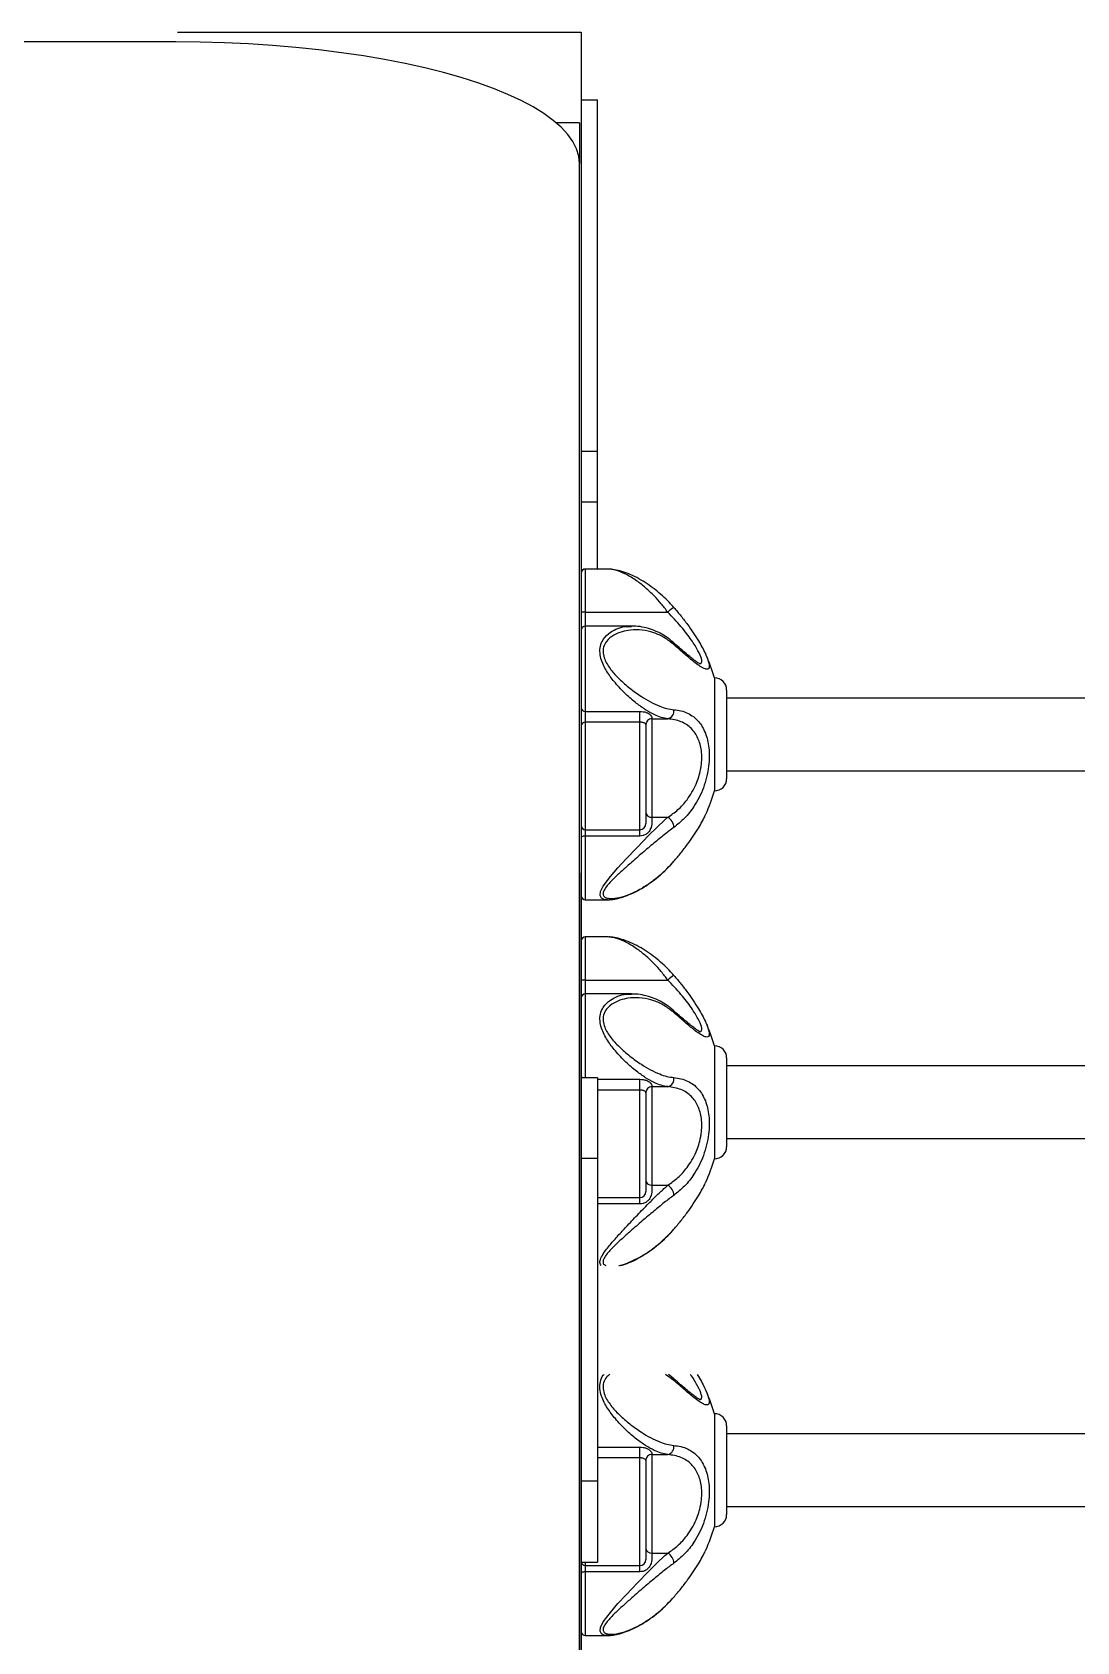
# Model space of a CAD drawing. Header units: millimetres. Extents: x -3041 to 2447, y -2670 to 2376.
# Drawn here: x 11.5 to 270.2, y 456.8 to 855.7 of the extents above; entities that cross this region are included whole.
import ezdxf

# ---------------------------------------------------------------- set-up
doc = ezdxf.new("R2010")
doc.units = ezdxf.units.MM
doc.layers.add('DIKOM_ОБЪЕКТ', color=7, linetype='Continuous')

msp = doc.modelspace()

# ---------------------------------------------------------------- linework, layer by layer
at = {"layer": 'DIKOM_ОБЪЕКТ'}
for p, q in [((47.5, 855.66), (147.5, 855.66)), ((47.5, 855.66), (147.5, 855.66)), ((47.5, 855.66), (147.5, 855.66)), ((147.5, 855.66), (147.5, 647.33)), ((147.5, 855.66), (147.5, 647.33)), ((147.5, 855.66), (147.5, 647.33)), ((47.04, 853.23), (-652.96, 853.23)), ((147.5, 838.86), (151.5, 838.86)), ((151.5, 751.82), (151.5, 838.86)), ((147.04, 833.2), (141.3, 833.2)), ((147.04, 833.2), (147.04, 823.16)), ((147.04, 372.1), (147.04, 823.16)), ((147.5, 768.16), (147.5, 317.1)), ((147.5, 768.16), (147.5, 317.1)), ((147.5, 751.82), (151.5, 751.82)), ((151.5, 739.32), (151.5, 751.82)), ((147.5, 739.32), (151.5, 739.32)), ((151.5, 722.65), (151.5, 739.32)), ((154.02, 722.65), (148.5, 722.65)), ((148.5, 722.65), (148.5, 711.95)), ((148.5, 711.95), (168.93, 711.95)), ((148.5, 711.95), (148.5, 708.51)), ((170.42, 713.12), (170.14, 713.44)), ((170.43, 713.11), (170.43, 713.13)), ((159.93, 708.51), (148.5, 708.51)), ((148.5, 708.51), (148.5, 687.37)), ((180.5, 695.67), (180.5, 667.67)), ((183.5, 692.67), (183.5, 670.67)), ((461.81, 690.67), (183.5, 690.67)), ((148.5, 687.37), (162, 687.37)), ((148.5, 687.37), (148.5, 684.71)), ((162, 684.71), (162, 687.37)), ((162, 684.71), (148.5, 684.71)), ((148.5, 684.71), (148.5, 658.06)), ((162, 658.06), (162, 684.71)), ((163.5, 684.07), (163.5, 659.56)), ((165, 685.54), (168.93, 685.54)), ((165, 685.54), (165, 661.13)), ((183.5, 672.67), (461.81, 672.67)), ((148.5, 658.06), (162, 658.06)), ((148.5, 658.06), (148.5, 656.49)), ((162, 656.49), (162, 658.06)), ((165, 661.13), (168.93, 661.13)), ((162, 656.49), (148.5, 656.49)), ((148.5, 656.49), (148.5, 640.69)), ((147.5, 172), (147.5, 647.33)), ((147.5, 172), (147.5, 647.33)), ((147.5, 172), (147.5, 647.33)), ((148.5, 640.69), (154.02, 640.69)), ((154.02, 631.5), (148.5, 631.5)), ((148.5, 631.5), (148.5, 620.8)), ((170.42, 621.97), (170.14, 622.29)), ((148.5, 620.8), (168.93, 620.8)), ((148.5, 620.8), (148.5, 617.36)), ((170.43, 621.96), (170.43, 621.98)), ((159.93, 617.36), (148.5, 617.36)), ((148.5, 617.36), (148.5, 596.6)), ((180.5, 604.52), (180.5, 576.52)), ((183.5, 601.52), (183.5, 579.52)), ((481.27, 599.52), (183.5, 599.52)), ((151.5, 596.6), (147.5, 596.6)), ((151.5, 596.6), (151.5, 576.6)), ((151.5, 596.22), (162, 596.22)), ((162, 593.56), (162, 596.22)), ((165, 594.39), (168.93, 594.39)), ((165, 594.39), (165, 569.97)), ((162, 593.56), (151.5, 593.56)), ((162, 566.91), (162, 593.56)), ((163.5, 592.92), (163.5, 568.41)), ((183.5, 581.52), (488.5, 581.52)), ((151.5, 576.6), (147.5, 576.6)), ((151.5, 576.6), (151.5, 496.6)), ((151.5, 566.91), (162, 566.91)), ((162, 565.34), (162, 566.91)), ((165, 569.97), (168.93, 569.97)), ((162, 565.34), (151.5, 565.34)), ((170.43, 521.61), (168.38, 523.1)), ((170.25, 522.18), (169.09, 523.1)), ((180.5, 513.36), (180.5, 485.36)), ((183.5, 510.36), (183.5, 488.36)), ((481.27, 508.36), (183.5, 508.36)), ((151.5, 505.07), (162, 505.07)), ((162, 502.4), (162, 505.07)), ((165, 503.24), (168.93, 503.24)), ((165, 503.24), (165, 478.82)), ((162, 502.4), (151.5, 502.4)), ((162, 475.75), (162, 502.4)), ((163.5, 501.77), (163.5, 477.25)), ((151.5, 496.6), (147.5, 496.6)), ((151.5, 496.6), (151.5, 476.6)), ((183.5, 490.36), (488.5, 490.36)), ((165, 478.82), (168.93, 478.82)), ((147.5, 476.6), (151.5, 476.6)), ((148.5, 476.6), (148.5, 475.75)), ((148.5, 475.75), (162, 475.75)), ((148.5, 475.75), (148.5, 474.18)), ((162, 474.18), (162, 475.75)), ((162, 474.18), (148.5, 474.18)), ((148.5, 474.18), (148.5, 458.38)), ((148.5, 458.38), (154.02, 458.38))]:
    msp.add_line(p, q, dxfattribs=at)
at = {"layer": 'DIKOM_ОБЪЕКТ', "flags": 128}
for points in [[(147.04, 823.16), (146.86, 824.97), (146.31, 826.78), (145.41, 828.58), (144.14, 830.35), (142.52, 832.1), (140.55, 833.82), (138.23, 835.5), (135.59, 837.13), (132.62, 838.71), (129.34, 840.24), (125.76, 841.7), (121.9, 843.1), (117.75, 844.42), (113.36, 845.67), (108.72, 846.83), (103.85, 847.9), (98.78, 848.89), (93.52, 849.78), (88.09, 850.58), (82.5, 851.27), (76.79, 851.87), (70.98, 852.35), (65.07, 852.74), (59.1, 853.01), (53.08, 853.17), (47.04, 853.23)], [(154.02, 640.69), (154.01, 640.69), (153.16, 640.79), (152.51, 641.09), (152.14, 641.75), (152.25, 642.72), (152.94, 644.1), (154.71, 646.45), (156.59, 648.61), (158.62, 650.8), (161.4, 653.74), (164.17, 656.58), (166.25, 658.64), (168.23, 660.5), (168.93, 661.13), (168.93, 661.13)], [(148.5, 656.49), (148.3, 656.48), (148.12, 656.46), (147.94, 656.43), (147.79, 656.38), (147.67, 656.32), (147.58, 656.26), (147.52, 656.19), (147.5, 656.11)], [(154.02, 458.39), (154.01, 458.38), (153.16, 458.48), (152.51, 458.79), (152.14, 459.44), (152.25, 460.41), (152.94, 461.79), (154.71, 464.14), (156.59, 466.3), (158.62, 468.5), (161.4, 471.43), (164.17, 474.27), (166.25, 476.34), (168.23, 478.2), (168.93, 478.82), (168.93, 478.82)], [(148.5, 474.18), (148.3, 474.18), (148.12, 474.16), (147.94, 474.12), (147.79, 474.07), (147.67, 474.02), (147.58, 473.95), (147.52, 473.88), (147.5, 473.81)]]:
    msp.add_lwpolyline(points, dxfattribs=at)
at = {"layer": 'DIKOM_ОБЪЕКТ'}
for centre, radius, start, end in [((148.5, 721.65), 1, 90, 180), ((148.25, 708.32), 3.64, 86.0681, 101.9109), ((174.62, 706.26), 8.04, 121.3734, 135.015), ((148.5, 707.51), 1, 90, 180), ((169.78, 704.03), 0.655, 349.2362, 43.908), ((134.26, 681.67), 48.32, 16.8432, 24.1833), ((180.5, 692.67), 3, 0, 90), ((148.43, 688.3), 0.93, 185.4612, 274.5898), ((168.48, 687.47), 1.98, 283.2474, 9.4342), ((148.47, 683.74), 0.97, 88.2035, 178.0813), ((165, 684.04), 1.5, 89.9254, 179.9378), ((180.5, 670.67), 3, 270, 0), ((134.26, 681.67), 48.32, 335.8277, 343.1568), ((164.85, 662.48), 1.36, 188.0426, 276.2528), ((148.5, 659.06), 1, 180, 270), ((162, 659.56), 1.5, 270, 0), ((167.48, 658.56), 2.95, 1.1576, 60.5084), ((148.5, 641.69), 1, 180, 270), ((148.5, 630.5), 1, 90, 180), ((148.25, 617.16), 3.64, 86.0926, 101.9), ((174.62, 615.11), 8.05, 121.3769, 135.0114), ((148.5, 616.36), 1, 90, 180), ((169.78, 612.88), 0.656, 349.255, 43.8892), ((134.26, 590.52), 48.32, 16.8432, 24.1833), ((180.5, 601.52), 3, 0, 90), ((148.24, 597.06), 0.743, 180.4314, 218.7348), ((165, 592.89), 1.5, 89.9326, 179.9352), ((168.48, 596.31), 1.98, 283.2458, 9.433), ((180.5, 579.52), 3, 270, 0), ((134.26, 590.52), 48.32, 335.8277, 343.1568), ((164.85, 571.33), 1.36, 188.0442, 276.2456), ((162, 568.41), 1.5, 270, 0), ((167.48, 567.4), 2.95, 1.1556, 60.5129), ((169.78, 521.73), 0.656, 349.2497, 43.8944), ((134.26, 499.36), 48.32, 16.8432, 24.1833), ((180.5, 510.36), 3, 0, 90), ((165, 501.74), 1.5, 89.9254, 179.9378), ((168.48, 505.16), 1.98, 283.2474, 9.4342), ((180.5, 488.36), 3, 270, 0), ((134.26, 499.36), 48.32, 335.8277, 343.1568), ((164.85, 480.18), 1.36, 188.0426, 276.2528), ((167.48, 476.25), 2.95, 1.1576, 60.5084), ((148.5, 476.75), 1, 188.9027, 270), ((162, 477.25), 1.5, 270, 0), ((148.5, 459.38), 1, 180, 270)]:
    msp.add_arc(centre, radius, start, end, dxfattribs=at)
for points, knots in [([(168.93, 711.95), (168.39, 712.66), (167.32, 714.08), (165.46, 716.13), (163.42, 718.06), (161.05, 719.92), (158.51, 721.43), (156.03, 722.44), (154.66, 722.58), (154.05, 722.64)], [0, 0, 0, 0, 0.117586, 0.235259, 0.37614, 0.517077, 0.68884, 0.860363, 1, 1, 1, 1]), ([(170.14, 713.44), (169.97, 713.63), (169.3, 714.4), (168, 715.66), (166.24, 717.22), (164.32, 718.66), (162.28, 719.97), (160.16, 721.08), (158.1, 721.91), (156.23, 722.41), (154.91, 722.65), (154.22, 722.63), (154.06, 722.62)], [0, 0, 0, 0, 0.03526, 0.141737, 0.254394, 0.373327, 0.497114, 0.624616, 0.754446, 0.867276, 0.968067, 1, 1, 1, 1]), ([(176.73, 699.25), (176.85, 699.22), (177.06, 699.16), (177.24, 699.34), (177.39, 699.68), (177.25, 700.6), (176.5, 702.35), (175.1, 704.63), (173.58, 706.7), (171.71, 709.05), (170.05, 710.78), (168.93, 711.95)], [0, 0, 0, 0, 0.046132, 0.0852, 0.170249, 0.258502, 0.419545, 0.590438, 0.688624, 0.788782, 1, 1, 1, 1]), ([(170.43, 713.11), (171.02, 712.42), (172.21, 711.03), (173.82, 708.92), (175.28, 706.84), (176.49, 704.94), (177.49, 703.2), (178.25, 701.69), (178.78, 700.41), (179.06, 699.61), (179.1, 699.33), (179.1, 699.31)], [0, 0, 0, 0, 0.136986, 0.275849, 0.406164, 0.538944, 0.653458, 0.770441, 0.879794, 0.991988, 1, 1, 1, 1]), ([(168.93, 685.54), (168.4, 685.63), (167.32, 685.81), (165.48, 686.57), (163.43, 687.72), (161.08, 689.4), (158.53, 691.61), (156.05, 694.19), (154.25, 696.56), (153.13, 698.48), (152.44, 700.1), (152.05, 701.85), (152.18, 703.67), (153.01, 705.54), (154.57, 707.03), (156.57, 708), (158.35, 708.5), (159.5, 708.44), (159.95, 708.42)], [0, 0, 0, 0, 0.060388, 0.122174, 0.194487, 0.268525, 0.356113, 0.446788, 0.52093, 0.559185, 0.598554, 0.64287, 0.687728, 0.739218, 0.817919, 0.885972, 0.956044, 1, 1, 1, 1]), ([(170.43, 703.91), (169.65, 704.53), (168.06, 705.78), (165.41, 706.95), (162.59, 707.6), (159.93, 707.62), (157.56, 707.17), (155.49, 706.33), (153.84, 705.05), (152.95, 703.43), (152.82, 701.84), (153.23, 700.33), (153.95, 698.93), (155.12, 697.27), (156.99, 695.25), (159.56, 693.03), (162.19, 691.15), (164.67, 689.68), (166.79, 688.69), (168.73, 688.02), (169.86, 687.87), (170.43, 687.79)], [0, 0, 0, 0, 0.064239, 0.13084, 0.201632, 0.274498, 0.327184, 0.381032, 0.439863, 0.476982, 0.508659, 0.540204, 0.568265, 0.597416, 0.653879, 0.722042, 0.792381, 0.84876, 0.906207, 0.952674, 1, 1, 1, 1]), ([(170.25, 704.49), (169.75, 704.9), (168.71, 705.77), (166.98, 706.8), (165.1, 707.64), (163.08, 708.21), (161.35, 708.5), (160.29, 708.48), (159.95, 708.47)], [0, 0, 0, 0, 0.160969, 0.335412, 0.518214, 0.707917, 0.903395, 1, 1, 1, 1]), ([(176.95, 699.14), (176.96, 699.14), (176.99, 699.13), (176.79, 699.2), (176.39, 699.43), (175.74, 699.87), (174.88, 700.52), (173.78, 701.42), (172.46, 702.55), (171.27, 703.59), (170.48, 704.29), (170.24, 704.5)], [0, 0, 0, 0, 0.023939, 0.108739, 0.209427, 0.323445, 0.455007, 0.599463, 0.756445, 0.925627, 1, 1, 1, 1]), ([(179.1, 699.31), (179.15, 699.03), (179.25, 698.44), (179.08, 697.92), (178.6, 697.75), (177.8, 698.01), (176.72, 698.66), (175.21, 699.78), (173.15, 701.51), (171.35, 703.1), (170.43, 703.91)], [0, 0, 0, 0, 0.091223, 0.192441, 0.304981, 0.422037, 0.534417, 0.649927, 0.821571, 1, 1, 1, 1]), ([(162, 687.37), (162.28, 687.36), (162.83, 687.33), (163.58, 687.13), (164.25, 686.81), (164.83, 686.31), (165.02, 685.77), (165.01, 685.62), (165, 685.54)], [0, 0, 0, 0, 0.112918, 0.223041, 0.332853, 0.486509, 0.731957, 1, 1, 1, 1]), ([(170.43, 687.79), (171.02, 687.72), (172.22, 687.57), (173.83, 686.99), (175.29, 686.12), (176.5, 684.98), (177.49, 683.61), (178.25, 682.06), (178.8, 680.3), (179.14, 678.32), (179.24, 676.14), (179.08, 673.68), (178.6, 671.08), (177.79, 668.45), (176.71, 666), (175.19, 663.39), (173.13, 660.78), (171.33, 659.34), (170.43, 658.62)], [0, 0, 0, 0, 0.06271, 0.125389, 0.185202, 0.244979, 0.297606, 0.350203, 0.400564, 0.450907, 0.505209, 0.559514, 0.622102, 0.684742, 0.746868, 0.809051, 0.904432, 1, 1, 1, 1]), ([(163.5, 684.04), (163.5, 684.09), (163.51, 684.18), (163.43, 684.32), (163.16, 684.49), (162.82, 684.61), (162.53, 684.67), (162.26, 684.7), (162.12, 684.71), (162, 684.71)], [0, 0, 0, 0, 0.346317, 0.628914, 0.774549, 0.860205, 0.932935, 0.945105, 1, 1, 1, 1]), ([(168.93, 661.13), (169.79, 661.72), (171.5, 662.92), (173.48, 665.1), (174.95, 667.29), (176.19, 669.75), (176.89, 672.02), (177.26, 674.19), (177.38, 675.79), (177.25, 678.2), (176.5, 680.89), (175.09, 682.92), (173.58, 684.14), (171.71, 685.14), (170.05, 685.38), (168.93, 685.54)], [0, 0, 0, 0, 0.097866, 0.195514, 0.257695, 0.319808, 0.418623, 0.442432, 0.495244, 0.54805, 0.64621, 0.750369, 0.81079, 0.87126, 1, 1, 1, 1]), ([(170.43, 658.62), (169.65, 658.04), (168.06, 656.85), (165.41, 654.67), (162.59, 652.27), (159.93, 649.96), (157.56, 647.85), (155.49, 645.91), (153.84, 644.17), (152.95, 642.78), (152.82, 641.87), (153.23, 641.33), (153.95, 641.06), (155.12, 640.96), (156.99, 641.21), (159.56, 642.05), (162.19, 643.35), (164.67, 644.95), (166.79, 646.61), (168.73, 648.38), (169.86, 649.6), (170.43, 650.22)], [0, 0, 0, 0, 0.064239, 0.130841, 0.201632, 0.274498, 0.327183, 0.381031, 0.439862, 0.476982, 0.50866, 0.540204, 0.568266, 0.597417, 0.65388, 0.722043, 0.792382, 0.84876, 0.906207, 0.952674, 1, 1, 1, 1]), ([(165, 661.13), (165, 660.83), (165, 660.08), (164.94, 658.83), (164.39, 657.66), (163.68, 656.96), (162.86, 656.56), (162.27, 656.51), (162, 656.49)], [0, 0, 0, 0, 0.180591, 0.468913, 0.634808, 0.760343, 0.891958, 1, 1, 1, 1]), ([(170.43, 650.22), (171.02, 650.92), (172.21, 652.31), (173.82, 654.41), (175.28, 656.49), (176.5, 658.4), (177.48, 660.13), (178.08, 661.28), (178.29, 661.8), (178.33, 661.88)], [0, 0, 0, 0, 0.173018, 0.348396, 0.512983, 0.680684, 0.82532, 0.973058, 1, 1, 1, 1]), ([(154.03, 640.7), (154.35, 640.71), (155.19, 640.73), (156.65, 641.02), (158.45, 641.55), (160.42, 642.39), (162.5, 643.5), (164.59, 644.86), (166.63, 646.44), (168.47, 648.12), (169.73, 649.39), (170.32, 650.09), (170.43, 650.22)], [0, 0, 0, 0, 0.061411, 0.157119, 0.264511, 0.382221, 0.504297, 0.630629, 0.754845, 0.87501, 0.977268, 1, 1, 1, 1]), ([(168.93, 620.8), (168.39, 621.51), (167.32, 622.92), (165.46, 624.97), (163.42, 626.91), (161.05, 628.76), (158.51, 630.28), (156.03, 631.29), (154.66, 631.43), (154.05, 631.49)], [0, 0, 0, 0, 0.117586, 0.235254, 0.376136, 0.517075, 0.688839, 0.860364, 1, 1, 1, 1]), ([(170.14, 622.29), (169.97, 622.48), (169.3, 623.24), (168, 624.51), (166.24, 626.06), (164.32, 627.51), (162.28, 628.82), (160.16, 629.92), (158.1, 630.76), (156.23, 631.26), (154.91, 631.5), (154.22, 631.47), (154.06, 631.47)], [0, 0, 0, 0, 0.03526, 0.141735, 0.254392, 0.373326, 0.497111, 0.624617, 0.754442, 0.867276, 0.968063, 1, 1, 1, 1]), ([(176.73, 608.09), (176.85, 608.06), (177.06, 608.01), (177.24, 608.19), (177.39, 608.53), (177.25, 609.45), (176.5, 611.19), (175.1, 613.47), (173.58, 615.55), (171.71, 617.9), (170.05, 619.63), (168.93, 620.8)], [0, 0, 0, 0, 0.046137, 0.085199, 0.170248, 0.258504, 0.419546, 0.590435, 0.688621, 0.78878, 1, 1, 1, 1]), ([(170.43, 621.96), (171.02, 621.27), (172.21, 619.88), (173.82, 617.77), (175.28, 615.69), (176.49, 613.78), (177.49, 612.05), (178.25, 610.54), (178.78, 609.26), (179.06, 608.46), (179.1, 608.17), (179.1, 608.16)], [0, 0, 0, 0, 0.13699, 0.275849, 0.406164, 0.538946, 0.653463, 0.770442, 0.8798, 0.991986, 1, 1, 1, 1]), ([(168.93, 594.39), (168.4, 594.48), (167.32, 594.65), (165.48, 595.41), (163.43, 596.56), (161.08, 598.25), (158.53, 600.45), (156.05, 603.04), (154.25, 605.41), (153.13, 607.33), (152.44, 608.95), (152.05, 610.7), (152.18, 612.51), (153.01, 614.39), (154.57, 615.87), (156.57, 616.85), (158.35, 617.34), (159.5, 617.29), (159.95, 617.27)], [0, 0, 0, 0, 0.060388, 0.122171, 0.194486, 0.268526, 0.356112, 0.446788, 0.520931, 0.559186, 0.598552, 0.64287, 0.687726, 0.739218, 0.817919, 0.885971, 0.956043, 1, 1, 1, 1]), ([(170.43, 612.76), (169.65, 613.37), (168.06, 614.62), (165.41, 615.79), (162.59, 616.45), (159.93, 616.47), (157.56, 616.01), (155.49, 615.17), (153.84, 613.9), (152.95, 612.27), (152.82, 610.69), (153.23, 609.18), (153.95, 607.78), (155.12, 606.12), (156.99, 604.1), (159.56, 601.88), (162.19, 599.99), (164.67, 598.52), (166.79, 597.54), (168.73, 596.87), (169.86, 596.72), (170.43, 596.64)], [0, 0, 0, 0, 0.064239, 0.13084, 0.201631, 0.274496, 0.327182, 0.381031, 0.439862, 0.476983, 0.50866, 0.540205, 0.568266, 0.597415, 0.653878, 0.722043, 0.792382, 0.84876, 0.906207, 0.952675, 1, 1, 1, 1]), ([(170.25, 613.34), (169.75, 613.75), (168.71, 614.61), (166.98, 615.64), (165.1, 616.49), (163.08, 617.06), (161.35, 617.35), (160.29, 617.33), (159.95, 617.32)], [0, 0, 0, 0, 0.160969, 0.335406, 0.518215, 0.707913, 0.903396, 1, 1, 1, 1]), ([(176.95, 607.99), (176.96, 607.99), (176.99, 607.98), (176.79, 608.05), (176.39, 608.28), (175.74, 608.71), (174.88, 609.37), (173.78, 610.26), (172.46, 611.39), (171.27, 612.44), (170.48, 613.14), (170.24, 613.35)], [0, 0, 0, 0, 0.023931, 0.108739, 0.209429, 0.323448, 0.455007, 0.599458, 0.75644, 0.925623, 1, 1, 1, 1]), ([(179.1, 608.16), (179.15, 607.88), (179.25, 607.28), (179.08, 606.77), (178.6, 606.6), (177.8, 606.86), (176.72, 607.51), (175.21, 608.63), (173.15, 610.35), (171.35, 611.95), (170.43, 612.76)], [0, 0, 0, 0, 0.091227, 0.192445, 0.304979, 0.422035, 0.534419, 0.649923, 0.82157, 1, 1, 1, 1]), ([(162, 596.22), (162.28, 596.21), (162.83, 596.18), (163.58, 595.97), (164.25, 595.66), (164.83, 595.16), (165.02, 594.62), (165.01, 594.47), (165, 594.39)], [0, 0, 0, 0, 0.11292, 0.223041, 0.332861, 0.486513, 0.731955, 1, 1, 1, 1]), ([(168.93, 569.97), (169.79, 570.57), (171.5, 571.77), (173.48, 573.95), (174.95, 576.14), (176.19, 578.6), (176.89, 580.87), (177.26, 583.04), (177.38, 584.64), (177.25, 587.05), (176.5, 589.73), (175.09, 591.77), (173.58, 592.99), (171.71, 593.99), (170.05, 594.23), (168.93, 594.39)], [0, 0, 0, 0, 0.097866, 0.195514, 0.257694, 0.319806, 0.418622, 0.442433, 0.495243, 0.548052, 0.646209, 0.750368, 0.810789, 0.871258, 1, 1, 1, 1]), ([(170.43, 596.64), (171.02, 596.56), (172.22, 596.41), (173.83, 595.83), (175.29, 594.96), (176.5, 593.83), (177.49, 592.45), (178.25, 590.9), (178.8, 589.14), (179.14, 587.17), (179.24, 584.98), (179.08, 582.53), (178.6, 579.93), (177.79, 577.3), (176.71, 574.85), (175.19, 572.24), (173.13, 569.63), (171.33, 568.19), (170.43, 567.46)], [0, 0, 0, 0, 0.062711, 0.125389, 0.185204, 0.244978, 0.297607, 0.350204, 0.400565, 0.450905, 0.505209, 0.559516, 0.622101, 0.684743, 0.746869, 0.809049, 0.904432, 1, 1, 1, 1]), ([(163.5, 592.89), (163.5, 592.94), (163.51, 593.03), (163.43, 593.17), (163.16, 593.33), (162.82, 593.45), (162.53, 593.52), (162.26, 593.55), (162.12, 593.55), (162, 593.56)], [0, 0, 0, 0, 0.346303, 0.6289, 0.774557, 0.860214, 0.932941, 0.945104, 1, 1, 1, 1]), ([(170.43, 559.07), (171.02, 559.76), (172.21, 561.15), (173.82, 563.26), (175.28, 565.34), (176.5, 567.25), (177.48, 568.98), (178.08, 570.13), (178.29, 570.65), (178.33, 570.73)], [0, 0, 0, 0, 0.173017, 0.348395, 0.512984, 0.680686, 0.825316, 0.973064, 1, 1, 1, 1]), ([(152.42, 550.1), (152.31, 550.25), (152.03, 550.6), (152.19, 551.59), (153, 553.17), (154.58, 555.19), (156.57, 557.45), (158.84, 559.9), (161.4, 562.6), (163.98, 565.25), (166.26, 567.52), (167.84, 569.02), (168.7, 569.77), (168.93, 569.97)], [0, 0, 0, 0, 0.047981, 0.111948, 0.185383, 0.297615, 0.396022, 0.494599, 0.62606, 0.757511, 0.859706, 0.961816, 1, 1, 1, 1]), ([(170.43, 567.46), (169.65, 566.88), (168.06, 565.7), (165.41, 563.52), (162.59, 561.12), (159.93, 558.81), (157.56, 556.69), (155.49, 554.76), (153.84, 553.02), (152.95, 551.62), (152.83, 550.73), (153.12, 550.25), (153.47, 550.13), (153.56, 550.1)], [0, 0, 0, 0, 0.11655, 0.237384, 0.365819, 0.498017, 0.593605, 0.691301, 0.798037, 0.865385, 0.92286, 0.980088, 1, 1, 1, 1]), ([(165, 569.97), (165, 569.68), (165, 568.92), (164.94, 567.68), (164.39, 566.51), (163.68, 565.81), (162.86, 565.41), (162.27, 565.36), (162, 565.34)], [0, 0, 0, 0, 0.180602, 0.468922, 0.634808, 0.760347, 0.891958, 1, 1, 1, 1]), ([(156.82, 550.1), (156.84, 550.1), (157.67, 550.2), (159.58, 550.94), (162.19, 552.19), (164.67, 553.8), (166.79, 555.45), (168.73, 557.22), (169.86, 558.45), (170.43, 559.07)], [0, 0, 0, 0, 0.004471, 0.20053, 0.402837, 0.564998, 0.730229, 0.863883, 1, 1, 1, 1]), ([(157.33, 550.1), (157.68, 550.2), (158.69, 550.49), (160.42, 551.24), (162.5, 552.34), (164.59, 553.71), (166.63, 555.29), (168.47, 556.97), (169.73, 558.24), (170.32, 558.94), (170.43, 559.07)], [0, 0, 0, 0, 0.079584, 0.226894, 0.379664, 0.53776, 0.693205, 0.843588, 0.971557, 1, 1, 1, 1]), ([(168.93, 503.24), (168.4, 503.32), (167.32, 503.5), (165.48, 504.26), (163.43, 505.41), (161.08, 507.1), (158.53, 509.3), (156.05, 511.89), (154.25, 514.25), (153.13, 516.17), (152.44, 517.79), (152.04, 519.56), (152.2, 521.33), (152.62, 522.58), (153.09, 523.03), (153.16, 523.1)], [0, 0, 0, 0, 0.080636, 0.163134, 0.259691, 0.358553, 0.475506, 0.59658, 0.695579, 0.746659, 0.799227, 0.858399, 0.918293, 0.987051, 1, 1, 1, 1]), ([(154.57, 523.1), (154.28, 522.89), (153.58, 522.38), (152.96, 521.11), (152.82, 519.54), (153.23, 518.02), (153.95, 516.63), (155.12, 514.97), (156.99, 512.95), (159.56, 510.73), (162.19, 508.84), (164.67, 507.37), (166.79, 506.38), (168.73, 505.72), (169.86, 505.56), (170.43, 505.48)], [0, 0, 0, 0, 0.044615, 0.107927, 0.161959, 0.215759, 0.263624, 0.313342, 0.409647, 0.52591, 0.645879, 0.742041, 0.840025, 0.91928, 1, 1, 1, 1]), ([(176.73, 516.94), (176.85, 516.91), (177.06, 516.85), (177.24, 517.04), (177.38, 517.37), (177.25, 518.3), (176.49, 520.05), (175.39, 521.9), (174.6, 522.98), (174.51, 523.1)], [0, 0, 0, 0, 0.075429, 0.139298, 0.278336, 0.422626, 0.685911, 0.965299, 1, 1, 1, 1]), ([(176.18, 523.1), (176.29, 522.92), (176.78, 522.16), (177.48, 520.9), (178.25, 519.39), (178.78, 518.11), (179.06, 517.31), (179.1, 517.02), (179.1, 517)], [0, 0, 0, 0, 0.072054, 0.302538, 0.537975, 0.758074, 0.983871, 1, 1, 1, 1]), ([(176.95, 516.83), (176.96, 516.83), (176.99, 516.83), (176.79, 516.9), (176.39, 517.13), (175.74, 517.56), (174.88, 518.22), (173.78, 519.11), (172.46, 520.24), (171.27, 521.29), (170.48, 521.98), (170.24, 522.2)], [0, 0, 0, 0, 0.023939, 0.10874, 0.209435, 0.323453, 0.455008, 0.599464, 0.756446, 0.925628, 1, 1, 1, 1]), ([(179.1, 517), (179.15, 516.72), (179.25, 516.13), (179.08, 515.62), (178.6, 515.44), (177.8, 515.71), (176.72, 516.35), (175.21, 517.48), (173.15, 519.2), (171.35, 520.8), (170.43, 521.61)], [0, 0, 0, 0, 0.091223, 0.19244, 0.30498, 0.422036, 0.534416, 0.649927, 0.821574, 1, 1, 1, 1]), ([(162, 505.07), (162.28, 505.05), (162.83, 505.03), (163.58, 504.82), (164.25, 504.5), (164.83, 504.01), (165.02, 503.46), (165.01, 503.31), (165, 503.24)], [0, 0, 0, 0, 0.112918, 0.223041, 0.332853, 0.486508, 0.731941, 1, 1, 1, 1]), ([(168.93, 478.82), (169.79, 479.42), (171.5, 480.61), (173.48, 482.79), (174.95, 484.99), (176.19, 487.44), (176.89, 489.71), (177.26, 491.88), (177.38, 493.48), (177.25, 495.9), (176.5, 498.58), (175.09, 500.62), (173.58, 501.84), (171.71, 502.84), (170.05, 503.08), (168.93, 503.24)], [0, 0, 0, 0, 0.097865, 0.195515, 0.257696, 0.319805, 0.41862, 0.442432, 0.495241, 0.548049, 0.64621, 0.750369, 0.81079, 0.87126, 1, 1, 1, 1]), ([(170.43, 505.48), (171.02, 505.41), (172.22, 505.26), (173.83, 504.68), (175.29, 503.81), (176.5, 502.68), (177.49, 501.3), (178.25, 499.75), (178.8, 497.99), (179.14, 496.02), (179.24, 493.83), (179.08, 491.38), (178.6, 488.78), (177.79, 486.15), (176.71, 483.7), (175.19, 481.09), (173.13, 478.48), (171.33, 477.03), (170.43, 476.31)], [0, 0, 0, 0, 0.06271, 0.125387, 0.185202, 0.244979, 0.297606, 0.350205, 0.400564, 0.450905, 0.505208, 0.559513, 0.622101, 0.684743, 0.746869, 0.809049, 0.904432, 1, 1, 1, 1]), ([(163.5, 501.74), (163.5, 501.79), (163.51, 501.88), (163.43, 502.02), (163.16, 502.18), (162.82, 502.3), (162.53, 502.36), (162.26, 502.4), (162.12, 502.4), (162, 502.4)], [0, 0, 0, 0, 0.346315, 0.62891, 0.774562, 0.860218, 0.932933, 0.945105, 1, 1, 1, 1]), ([(165, 478.82), (165, 478.53), (165, 477.77), (164.94, 476.52), (164.39, 475.36), (163.68, 474.66), (162.86, 474.25), (162.27, 474.21), (162, 474.18)], [0, 0, 0, 0, 0.180588, 0.468928, 0.634812, 0.76035, 0.89196, 1, 1, 1, 1]), ([(170.43, 467.92), (171.02, 468.61), (172.21, 470), (173.82, 472.11), (175.28, 474.19), (176.5, 476.1), (177.48, 477.82), (178.08, 478.97), (178.29, 479.5), (178.33, 479.58)], [0, 0, 0, 0, 0.173012, 0.348399, 0.512987, 0.680684, 0.82532, 0.973064, 1, 1, 1, 1]), ([(170.43, 476.31), (169.65, 475.73), (168.06, 474.55), (165.41, 472.36), (162.59, 469.97), (159.93, 467.66), (157.56, 465.54), (155.49, 463.6), (153.84, 461.86), (152.95, 460.47), (152.82, 459.56), (153.23, 459.02), (153.95, 458.75), (155.12, 458.65), (156.99, 458.91), (159.56, 459.74), (162.19, 461.05), (164.67, 462.64), (166.79, 464.3), (168.73, 466.07), (169.86, 467.3), (170.43, 467.92)], [0, 0, 0, 0, 0.064239, 0.13084, 0.201631, 0.274497, 0.327183, 0.381032, 0.439863, 0.476982, 0.508659, 0.540204, 0.568265, 0.597415, 0.653879, 0.722042, 0.792381, 0.84876, 0.906207, 0.952674, 1, 1, 1, 1]), ([(154.03, 458.4), (154.35, 458.41), (155.19, 458.42), (156.65, 458.71), (158.45, 459.25), (160.42, 460.08), (162.5, 461.19), (164.59, 462.56), (166.63, 464.14), (168.47, 465.81), (169.73, 467.09), (170.32, 467.79), (170.43, 467.92)], [0, 0, 0, 0, 0.061411, 0.157119, 0.264511, 0.382219, 0.504295, 0.630629, 0.754842, 0.87501, 0.977268, 1, 1, 1, 1])]:
    msp.add_open_spline(points, degree=3, knots=knots, dxfattribs=at)

doc.saveas('drawing.dxf')
